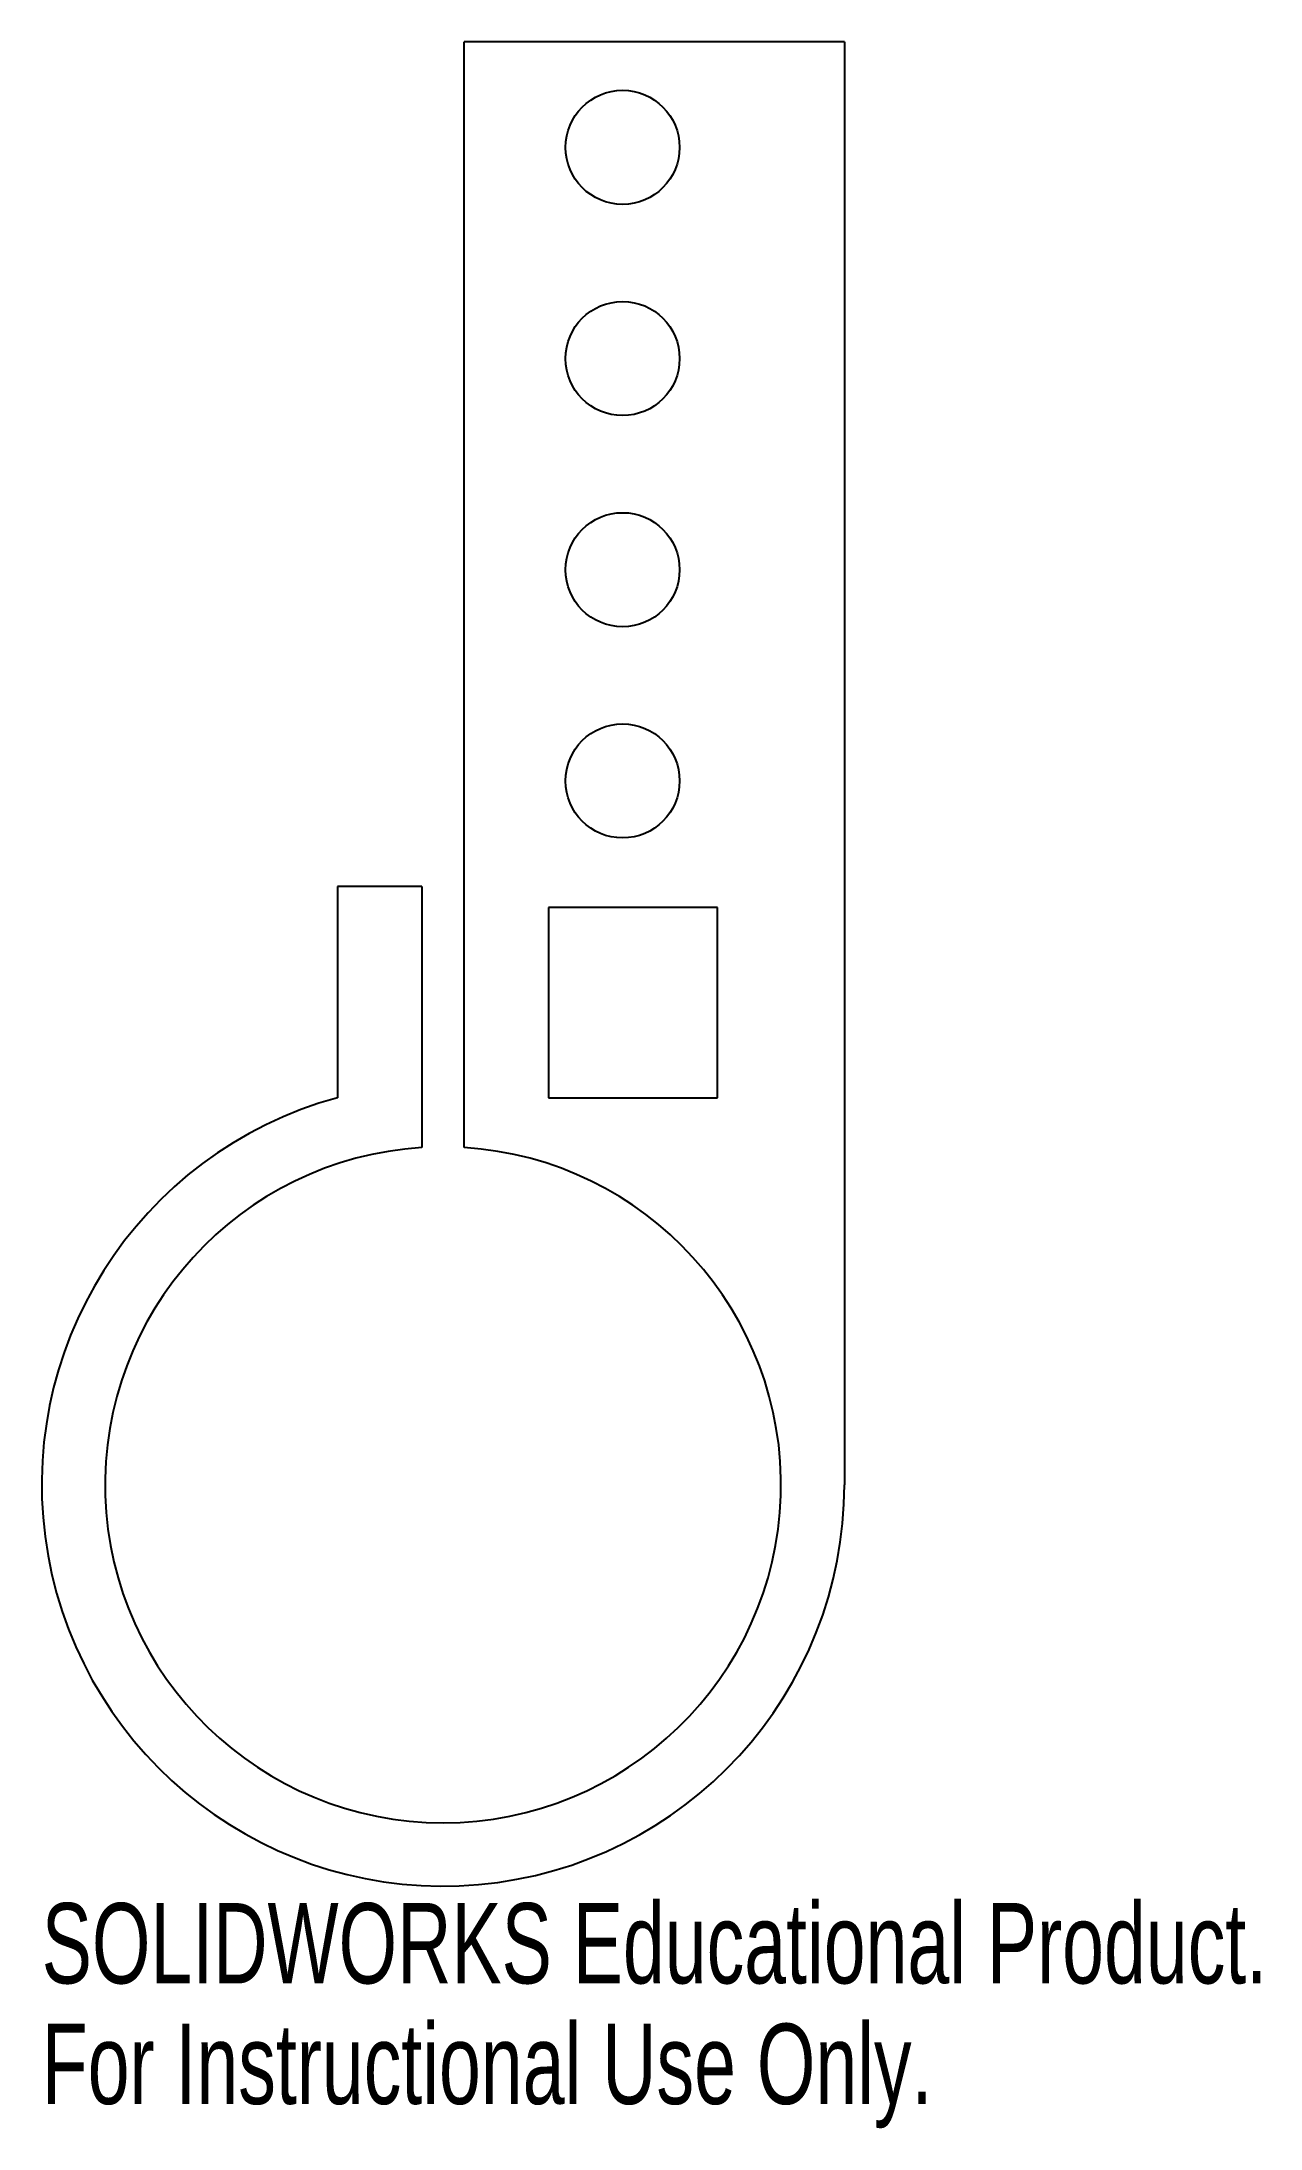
# Model space of a CAD drawing. Header units: inches. Extents: x -0.95 to 1.93, y -1.52 to 3.42.
import ezdxf

# ---------------------------------------------------------------- set-up
doc = ezdxf.new("R2010")
doc.units = ezdxf.units.IN
doc.header["$MEASUREMENT"] = 0
doc.styles.add('SLDTEXTSTYLE0', font='TXT', dxfattribs={"width": 0.7})

msp = doc.modelspace()

# ---------------------------------------------------------------- linework, layer by layer
at = {"color": 7, "linetype": 'Continuous', "lineweight": 25}
for p, q in [((0.95, 3.4165), (0.05, 3.4165)), ((0.05, 0.7984), (0.05, 3.4165)), ((0.95, 3.4165), (0.95, 0)), ((-0.05, 1.4165), (-0.25, 1.4165)), ((-0.25, 1.4165), (-0.25, 0.9165)), ((-0.05, 1.4165), (-0.05, 0.7984)), ((0.25, 1.3665), (0.25, 0.9165)), ((0.65, 1.3665), (0.25, 1.3665)), ((0.65, 0.9165), (0.65, 1.3665)), ((0.25, 0.9165), (0.65, 0.9165))]:
    msp.add_line(p, q, dxfattribs=at)
for centre in [(0.425, 3.1665), (0.425, 2.6665), (0.425, 2.1665), (0.425, 1.6665)]:
    msp.add_circle(centre, 0.135, dxfattribs=at)
for radius, start, end in [(0.95, 105.2575, 0), (0.8, 93.5833, 86.4167)]:
    msp.add_arc((0, 0), radius, start, end, dxfattribs=at)

# ---------------------------------------------------------------- texts
at = {"color": 7, "linetype": 'Continuous', "char_height": 0.1903, "attachment_point": 1, "style": 'SLDTEXTSTYLE0'}
for s, insert in [('SOLIDWORKS Educational Product.', (-0.95, -0.9901)), ('For Instructional Use Only.', (-0.95, -1.2756))]:
    msp.add_mtext(s, dxfattribs=dict(at, insert=insert))

doc.saveas('drawing.dxf')
